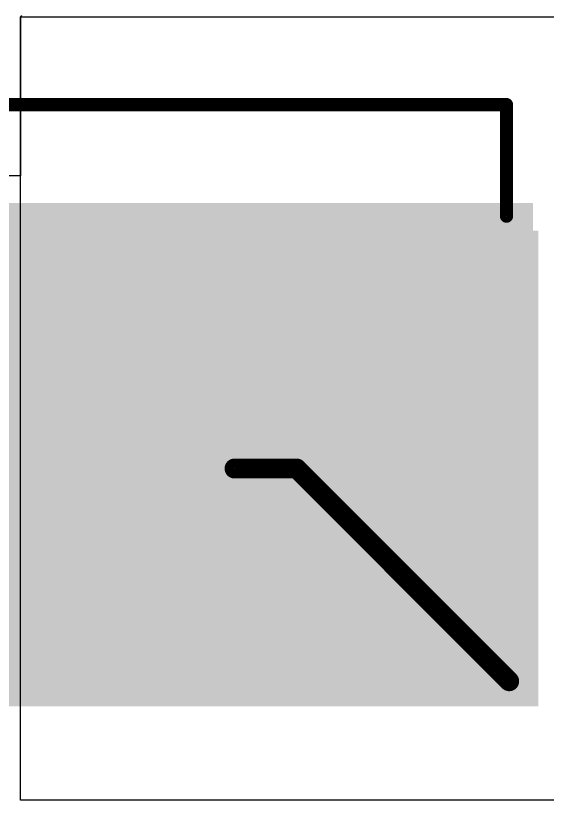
# Model space of a CAD drawing. Header units: inches. Extents: x -5 to 5328, y -4 to 5281.
# Drawn here: x 89.26 to 99.44, y 42.41 to 57.42 of the extents above; entities that cross this region are included whole.
import ezdxf

# ---------------------------------------------------------------- set-up
doc = ezdxf.new("R2010")
doc.units = ezdxf.units.IN
for name, color, linetype in [('Top Layer', 1, 'Continuous'), ('Top Overlay', 2, 'Continuous'), ('Top Paste', 8, 'Continuous'), ('Top Solder', 216, 'Continuous')]:
    doc.layers.add(name, color=color, linetype=linetype)

# ---------------------------------------------------------------- blocks, each defined once
blk = doc.blocks.new('D2P____149')
at = {"layer": 'Top Layer'}
blk.add_hatch(color=1, dxfattribs=at).paths.add_polyline_path([(-5.715, 9.78), (5.715, 9.78), (5.715, 0.89), (-5.715, 0.89)])
at = {"layer": 'Top Paste'}
blk.add_hatch(color=8, dxfattribs=at).paths.add_polyline_path([(-5.715, 9.78), (5.715, 9.78), (5.715, 0.89), (-5.715, 0.89)])
at = {"layer": 'Top Solder'}
blk.add_hatch(color=216, dxfattribs=at).paths.add_polyline_path([(-5.817, 9.882), (5.817, 9.882), (5.817, 0.788), (-5.817, 0.788)])
at = {"layer": 'Top Overlay'}
for points in [[(-5.207, 0.508, 0.254, 0.254, 0), (-5.207, -1.626, 0.254, 0.254, 0)], [(5.105, -1.626, 0.254, 0.254, 0), (-5.207, -1.626, 0.254, 0.254, 0)]]:
    blk.add_lwpolyline(points, format="xyseb", dxfattribs=at)
for points in [[(-5.27, 0.508, 0.127, 0.127, 1), (-5.144, 0.508, 0.127, 0.127, 1)], [(-5.27, -1.626, 0.127, 0.127, 1), (-5.144, -1.626, 0.127, 0.127, 1)], [(-5.27, -1.626, 0.127, 0.127, 1), (-5.144, -1.626, 0.127, 0.127, 1)]]:
    blk.add_lwpolyline(points, format="xyseb", close=True, dxfattribs=at)

msp = doc.modelspace()

# ---------------------------------------------------------------- hatches: boundary and pattern name
at = {"layer": 'Top Layer'}
for points in [[(77.099, 49.833), (99.168, 49.833), (99.168, 53.836), (77.099, 53.836)], [(87.307, 44.23), (99.168, 44.23), (99.168, 53.836), (87.307, 53.836)]]:
    msp.add_hatch(color=1, dxfattribs=at).paths.add_polyline_path(points)

# ---------------------------------------------------------------- linework, layer by layer
for p, q in [((89.375, 57.419), (89.355, 57.395)), ((89.355, 57.395), (119.356, 57.395)), ((89.355, 42.409), (89.355, 57.395)), ((89.355, 57.395), (89.355, 57.395)), ((89.355, 57.395), (89.355, 54.354)), ((89.355, 54.354), (77.099, 54.354)), ((122.177, 42.409), (89.355, 42.409))]:
    msp.add_line(p, q, dxfattribs=at)
for points in [[(93.453, 48.755, 0.381, 0.381, 0), (94.643, 48.755, 0.381, 0.381, 0)], [(94.643, 48.755, 0.381, 0.381, 0), (98.712, 44.686, 0.381, 0.381, 0)]]:
    msp.add_lwpolyline(points, format="xyseb", dxfattribs=at)
for points in [[(93.358, 48.755, 0.191, 0.191, 1), (93.548, 48.755, 0.191, 0.191, 1)], [(94.548, 48.755, 0.191, 0.191, 1), (94.738, 48.755, 0.191, 0.191, 1)], [(94.548, 48.755, 0.191, 0.191, 1), (94.738, 48.755, 0.191, 0.191, 1)], [(98.617, 44.686, 0.191, 0.191, 1), (98.807, 44.686, 0.191, 0.191, 1)]]:
    msp.add_lwpolyline(points, format="xyseb", close=True, dxfattribs=at)

# ---------------------------------------------------------------- block references
at = {"rotation": 180}
msp.add_blockref('D2P____149', (93.453, 54.09), dxfattribs=at)

doc.saveas('drawing.dxf')
